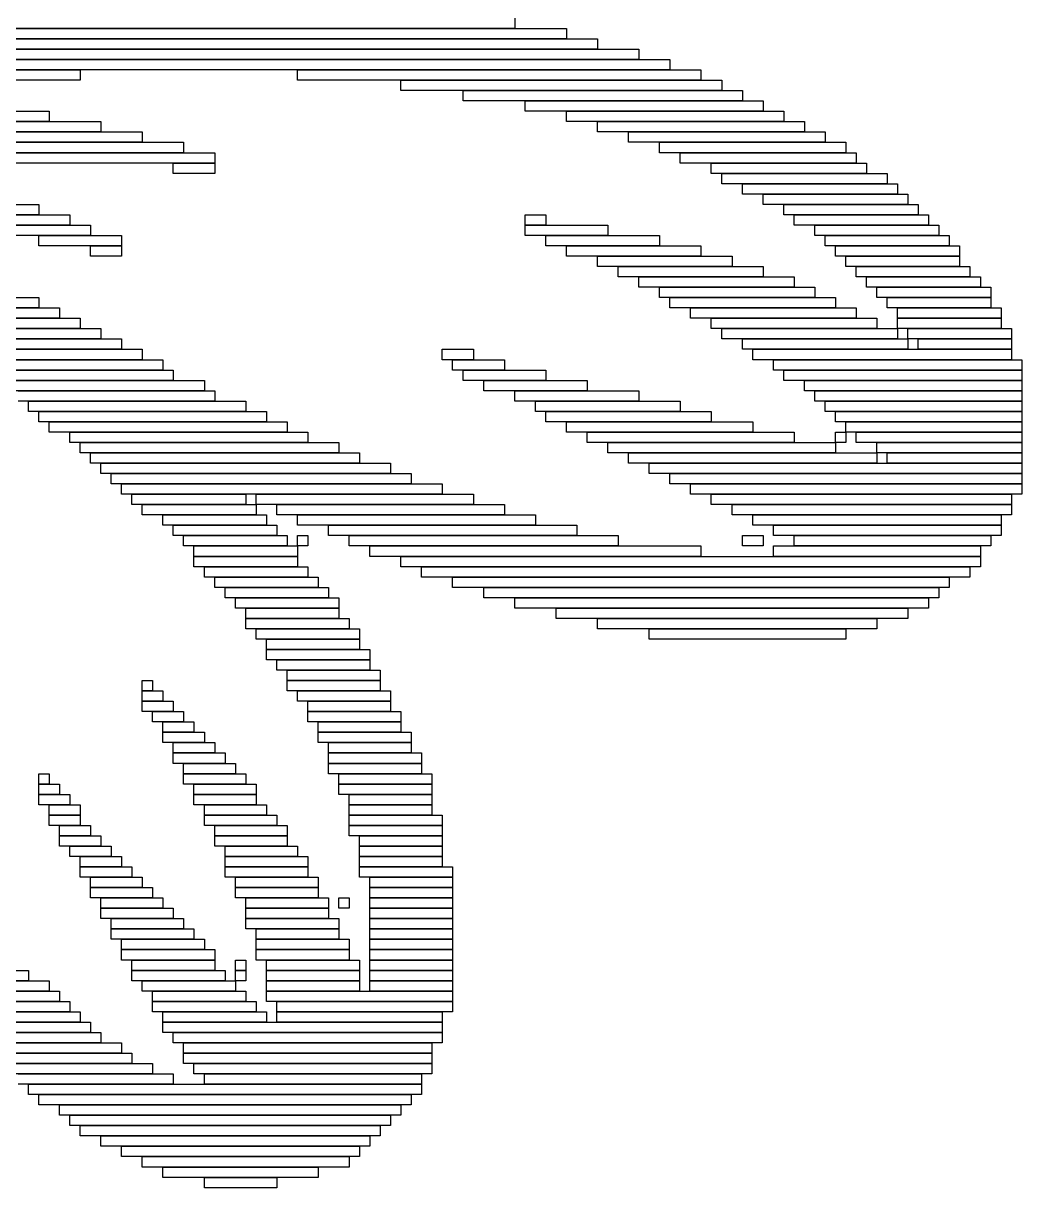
# Model space of a CAD drawing. Extents: x 369 to 655, y 312 to 713.
# Drawn here: x 558.5 to 655, y 470 to 582.5 of the extents above; entities that cross this region are included whole.
import ezdxf

# ---------------------------------------------------------------- set-up
doc = ezdxf.new("R2010")
doc.units = 0

msp = doc.modelspace()

# ---------------------------------------------------------------- linework, layer by layer
for p, q in [((606, 583), (606, 582)), ((606, 582), (465, 582)), ((468, 582), (611, 582)), ((611, 582), (611, 581)), ((611, 581), (468, 581)), ((472, 581), (614, 581)), ((614, 581), (614, 580)), ((614, 580), (472, 580)), ((476, 580), (618, 580)), ((618, 580), (618, 579)), ((618, 579), (476, 579)), ((480, 579), (621, 579)), ((621, 579), (621, 578)), ((621, 578), (480, 578)), ((481, 578), (564, 578)), ((564, 578), (564, 577)), ((585, 578), (624, 578)), ((585, 577), (585, 578)), ((624, 578), (624, 577)), ((564, 577), (481, 577)), ((624, 577), (585, 577)), ((595, 577), (626, 577)), ((595, 576), (595, 577)), ((626, 576), (595, 576)), ((601, 576), (628, 576)), ((601, 575), (601, 576)), ((626, 577), (626, 576)), ((628, 576), (628, 575)), ((628, 575), (601, 575)), ((607, 575), (630, 575)), ((607, 574), (607, 575)), ((630, 575), (630, 574)), ((455, 574), (561, 574)), ((561, 574), (561, 573)), ((630, 574), (607, 574)), ((611, 574), (632, 574)), ((611, 573), (611, 574)), ((632, 574), (632, 573)), ((561, 573), (455, 573)), ((470, 573), (566, 573)), ((566, 573), (566, 572)), ((632, 573), (611, 573)), ((614, 573), (634, 573)), ((614, 572), (614, 573)), ((634, 573), (634, 572)), ((566, 572), (470, 572)), ((481, 572), (570, 572)), ((570, 572), (570, 571)), ((634, 572), (614, 572)), ((617, 572), (636, 572)), ((617, 571), (617, 572)), ((636, 572), (636, 571)), ((478, 571), (574, 571)), ((570, 571), (481, 571)), ((574, 571), (574, 570)), ((636, 571), (617, 571)), ((620, 571), (638, 571)), ((620, 570), (620, 571)), ((638, 571), (638, 570)), ((574, 570), (478, 570)), ((556, 570), (577, 570)), ((577, 570), (577, 569)), ((638, 570), (620, 570)), ((622, 570), (639, 570)), ((622, 569), (622, 570)), ((639, 570), (639, 569)), ((577, 569), (556, 569)), ((573, 569), (577, 569)), ((573, 568), (573, 569)), ((577, 569), (577, 568)), ((639, 569), (622, 569)), ((625, 569), (640, 569)), ((625, 568), (625, 569)), ((640, 569), (640, 568)), ((577, 568), (573, 568)), ((640, 568), (625, 568)), ((626, 568), (642, 568)), ((626, 567), (626, 568)), ((642, 567), (626, 567)), ((628, 567), (643, 567)), ((628, 566), (628, 567)), ((642, 568), (642, 567)), ((643, 567), (643, 566)), ((643, 566), (628, 566)), ((630, 566), (644, 566)), ((630, 565), (630, 566)), ((644, 566), (644, 565)), ((547, 565), (560, 565)), ((560, 565), (560, 564)), ((644, 565), (630, 565)), ((632, 565), (645, 565)), ((632, 564), (632, 565)), ((645, 565), (645, 564)), ((560, 564), (547, 564)), ((551, 564), (563, 564)), ((563, 564), (563, 563)), ((607, 564), (609, 564)), ((607, 563), (607, 564)), ((609, 564), (609, 563)), ((645, 564), (632, 564)), ((633, 564), (646, 564)), ((633, 563), (633, 564)), ((646, 564), (646, 563)), ((563, 563), (551, 563)), ((556, 563), (565, 563)), ((565, 563), (565, 562)), ((609, 563), (607, 563)), ((607, 563), (615, 563)), ((607, 562), (607, 563)), ((615, 563), (615, 562)), ((646, 563), (633, 563)), ((635, 563), (647, 563)), ((635, 562), (635, 563)), ((647, 563), (647, 562)), ((565, 562), (556, 562)), ((560, 562), (568, 562)), ((560, 561), (560, 562)), ((568, 562), (568, 561)), ((615, 562), (607, 562)), ((609, 562), (620, 562)), ((609, 561), (609, 562)), ((620, 562), (620, 561)), ((647, 562), (635, 562)), ((636, 562), (648, 562)), ((636, 561), (636, 562)), ((648, 562), (648, 561)), ((568, 561), (560, 561)), ((565, 561), (568, 561)), ((565, 560), (565, 561)), ((568, 561), (568, 560)), ((620, 561), (609, 561)), ((611, 561), (624, 561)), ((611, 560), (611, 561)), ((624, 561), (624, 560)), ((648, 561), (636, 561)), ((637, 561), (649, 561)), ((637, 560), (637, 561)), ((649, 561), (649, 560)), ((568, 560), (565, 560)), ((624, 560), (611, 560)), ((614, 560), (627, 560)), ((614, 559), (614, 560)), ((627, 560), (627, 559)), ((649, 560), (637, 560)), ((638, 560), (649, 560)), ((638, 559), (638, 560)), ((649, 560), (649, 559)), ((627, 559), (614, 559)), ((616, 559), (630, 559)), ((616, 558), (616, 559)), ((630, 558), (616, 558)), ((618, 558), (633, 558)), ((618, 557), (618, 558)), ((630, 559), (630, 558)), ((633, 558), (633, 557)), ((649, 559), (638, 559)), ((639, 559), (650, 559)), ((639, 558), (639, 559)), ((650, 558), (639, 558)), ((640, 558), (651, 558)), ((640, 557), (640, 558)), ((650, 559), (650, 558)), ((651, 558), (651, 557)), ((633, 557), (618, 557)), ((620, 557), (635, 557)), ((620, 556), (620, 557)), ((635, 557), (635, 556)), ((651, 557), (640, 557)), ((641, 557), (652, 557)), ((641, 556), (641, 557)), ((652, 557), (652, 556)), ((545, 556), (560, 556)), ((560, 556), (560, 555)), ((635, 556), (620, 556)), ((621, 556), (637, 556)), ((621, 555), (621, 556)), ((637, 556), (637, 555)), ((652, 556), (641, 556)), ((642, 556), (652, 556)), ((642, 555), (642, 556)), ((652, 556), (652, 555)), ((560, 555), (545, 555)), ((546, 555), (562, 555)), ((562, 555), (562, 554)), ((637, 555), (621, 555)), ((623, 555), (639, 555)), ((623, 554), (623, 555)), ((639, 555), (639, 554)), ((652, 555), (642, 555)), ((643, 555), (653, 555)), ((643, 554), (643, 555)), ((653, 555), (653, 554)), ((562, 554), (546, 554)), ((547, 554), (564, 554)), ((564, 554), (564, 553)), ((639, 554), (623, 554)), ((625, 554), (641, 554)), ((625, 553), (625, 554)), ((641, 554), (641, 553)), ((653, 554), (643, 554)), ((643, 554), (653, 554)), ((643, 553), (643, 554)), ((653, 554), (653, 553)), ((564, 553), (547, 553)), ((549, 553), (566, 553)), ((566, 553), (566, 552)), ((641, 553), (625, 553)), ((626, 553), (643, 553)), ((626, 552), (626, 553)), ((653, 553), (643, 553)), ((643, 553), (643, 552)), ((644, 553), (654, 553)), ((644, 552), (644, 553)), ((654, 553), (654, 552)), ((566, 552), (549, 552)), ((550, 552), (568, 552)), ((568, 552), (568, 551)), ((643, 552), (626, 552)), ((628, 552), (644, 552)), ((628, 551), (628, 552)), ((654, 552), (644, 552)), ((644, 552), (644, 551)), ((645, 552), (654, 552)), ((645, 551), (645, 552)), ((654, 552), (654, 551)), ((568, 551), (550, 551)), ((552, 551), (570, 551)), ((570, 551), (570, 550)), ((599, 551), (602, 551)), ((599, 550), (599, 551)), ((602, 551), (602, 550)), ((644, 551), (628, 551)), ((629, 551), (654, 551)), ((629, 550), (629, 551)), ((654, 551), (645, 551)), ((654, 551), (654, 550)), ((570, 550), (552, 550)), ((553, 550), (572, 550)), ((572, 549), (553, 549)), ((555, 549), (573, 549)), ((572, 550), (572, 549)), ((573, 549), (573, 548)), ((602, 550), (599, 550)), ((600, 550), (605, 550)), ((600, 549), (600, 550)), ((605, 549), (600, 549)), ((601, 549), (609, 549)), ((601, 548), (601, 549)), ((605, 550), (605, 549)), ((609, 549), (609, 548)), ((654, 550), (629, 550)), ((631, 550), (655, 550)), ((631, 549), (631, 550)), ((655, 549), (631, 549)), ((632, 549), (655, 549)), ((632, 548), (632, 549)), ((655, 550), (655, 549)), ((655, 549), (655, 548)), ((573, 548), (555, 548)), ((556, 548), (576, 548)), ((576, 548), (576, 547)), ((609, 548), (601, 548)), ((603, 548), (613, 548)), ((603, 547), (603, 548)), ((613, 548), (613, 547)), ((655, 548), (632, 548)), ((634, 548), (655, 548)), ((634, 547), (634, 548)), ((655, 548), (655, 547)), ((576, 547), (556, 547)), ((558, 547), (577, 547)), ((577, 547), (577, 546)), ((613, 547), (603, 547)), ((606, 547), (618, 547)), ((606, 546), (606, 547)), ((618, 547), (618, 546)), ((655, 547), (634, 547)), ((635, 547), (655, 547)), ((635, 546), (635, 547)), ((655, 547), (655, 546)), ((577, 546), (558, 546)), ((559, 546), (580, 546)), ((559, 545), (559, 546)), ((580, 546), (580, 545)), ((618, 546), (606, 546)), ((608, 546), (622, 546)), ((608, 545), (608, 546)), ((622, 546), (622, 545)), ((655, 546), (635, 546)), ((636, 546), (655, 546)), ((636, 545), (636, 546)), ((655, 546), (655, 545)), ((580, 545), (559, 545)), ((560, 545), (582, 545)), ((560, 544), (560, 545)), ((582, 545), (582, 544)), ((622, 545), (608, 545)), ((609, 545), (625, 545)), ((609, 544), (609, 545)), ((625, 545), (625, 544)), ((655, 545), (636, 545)), ((637, 545), (655, 545)), ((637, 544), (637, 545)), ((655, 545), (655, 544)), ((582, 544), (560, 544)), ((561, 544), (584, 544)), ((561, 543), (561, 544)), ((584, 544), (584, 543)), ((625, 544), (609, 544)), ((611, 544), (629, 544)), ((611, 543), (611, 544)), ((629, 544), (629, 543)), ((655, 544), (637, 544)), ((638, 544), (655, 544)), ((638, 543), (638, 544)), ((655, 544), (655, 543)), ((584, 543), (561, 543)), ((563, 543), (586, 543)), ((563, 542), (563, 543)), ((586, 543), (586, 542)), ((629, 543), (611, 543)), ((613, 543), (633, 543)), ((613, 542), (613, 543)), ((633, 543), (633, 542)), ((637, 543), (638, 543)), ((637, 542), (637, 543)), ((655, 543), (638, 543)), ((638, 543), (638, 542)), ((639, 543), (655, 543)), ((639, 542), (639, 543)), ((655, 543), (655, 542)), ((586, 542), (563, 542)), ((564, 542), (589, 542)), ((564, 541), (564, 542)), ((589, 542), (589, 541)), ((633, 542), (613, 542)), ((615, 542), (637, 542)), ((615, 541), (615, 542)), ((638, 542), (637, 542)), ((637, 542), (637, 541)), ((655, 542), (639, 542)), ((641, 542), (655, 542)), ((641, 541), (641, 542)), ((655, 542), (655, 541)), ((589, 541), (564, 541)), ((565, 541), (591, 541)), ((565, 540), (565, 541)), ((591, 540), (565, 540)), ((566, 540), (594, 540)), ((566, 539), (566, 540)), ((591, 541), (591, 540)), ((594, 540), (594, 539)), ((637, 541), (615, 541)), ((617, 541), (641, 541)), ((617, 540), (617, 541)), ((641, 540), (617, 540)), ((619, 540), (655, 540)), ((619, 539), (619, 540)), ((655, 541), (641, 541)), ((641, 541), (641, 540)), ((642, 541), (655, 541)), ((642, 540), (642, 541)), ((655, 540), (642, 540)), ((655, 541), (655, 540)), ((655, 540), (655, 539)), ((594, 539), (566, 539)), ((567, 539), (596, 539)), ((567, 538), (567, 539)), ((596, 539), (596, 538)), ((655, 539), (619, 539)), ((621, 539), (655, 539)), ((621, 538), (621, 539)), ((655, 539), (655, 538)), ((596, 538), (567, 538)), ((568, 538), (599, 538)), ((568, 537), (568, 538)), ((599, 538), (599, 537)), ((655, 538), (621, 538)), ((623, 538), (655, 538)), ((623, 537), (623, 538)), ((655, 538), (655, 537)), ((599, 537), (568, 537)), ((569, 537), (580, 537)), ((569, 536), (569, 537)), ((580, 537), (580, 536)), ((581, 537), (602, 537)), ((581, 536), (581, 537)), ((602, 537), (602, 536)), ((655, 537), (623, 537)), ((625, 537), (654, 537)), ((625, 536), (625, 537)), ((654, 537), (654, 536)), ((580, 536), (569, 536)), ((570, 536), (581, 536)), ((570, 535), (570, 536)), ((602, 536), (581, 536)), ((581, 536), (581, 535)), ((583, 536), (605, 536)), ((583, 535), (583, 536)), ((605, 536), (605, 535)), ((654, 536), (625, 536)), ((627, 536), (654, 536)), ((627, 535), (627, 536)), ((654, 536), (654, 535)), ((581, 535), (570, 535)), ((572, 535), (582, 535)), ((572, 534), (572, 535)), ((582, 535), (582, 534)), ((605, 535), (583, 535)), ((585, 535), (608, 535)), ((585, 534), (585, 535)), ((608, 535), (608, 534)), ((654, 535), (627, 535)), ((629, 535), (653, 535)), ((629, 534), (629, 535)), ((653, 535), (653, 534)), ((582, 534), (572, 534)), ((573, 534), (583, 534)), ((573, 533), (573, 534)), ((583, 534), (583, 533)), ((608, 534), (585, 534)), ((588, 534), (612, 534)), ((588, 533), (588, 534)), ((612, 534), (612, 533)), ((653, 534), (629, 534)), ((631, 534), (653, 534)), ((631, 533), (631, 534)), ((653, 534), (653, 533)), ((583, 533), (573, 533)), ((574, 533), (584, 533)), ((574, 532), (574, 533)), ((584, 533), (584, 532)), ((585, 533), (586, 533)), ((585, 532), (585, 533)), ((586, 533), (586, 532)), ((612, 533), (588, 533)), ((590, 533), (616, 533)), ((590, 532), (590, 533)), ((616, 533), (616, 532)), ((628, 533), (630, 533)), ((628, 532), (628, 533)), ((630, 533), (630, 532)), ((653, 533), (631, 533)), ((633, 533), (652, 533)), ((633, 532), (633, 533)), ((652, 533), (652, 532)), ((584, 532), (574, 532)), ((575, 532), (585, 532)), ((575, 531), (575, 532)), ((585, 531), (575, 531)), ((575, 531), (585, 531)), ((575, 530), (575, 531)), ((586, 532), (585, 532)), ((585, 532), (585, 531)), ((585, 531), (585, 530)), ((616, 532), (590, 532)), ((592, 532), (624, 532)), ((592, 531), (592, 532)), ((624, 531), (592, 531)), ((595, 531), (651, 531)), ((595, 530), (595, 531)), ((624, 532), (624, 531)), ((630, 532), (628, 532)), ((631, 532), (651, 532)), ((631, 531), (631, 532)), ((651, 531), (631, 531)), ((652, 532), (633, 532)), ((651, 532), (651, 531)), ((651, 531), (651, 530)), ((585, 530), (575, 530)), ((576, 530), (586, 530)), ((576, 529), (576, 530)), ((586, 530), (586, 529)), ((651, 530), (595, 530)), ((597, 530), (650, 530)), ((597, 529), (597, 530)), ((650, 530), (650, 529)), ((586, 529), (576, 529)), ((577, 529), (587, 529)), ((577, 528), (577, 529)), ((587, 529), (587, 528)), ((650, 529), (597, 529)), ((600, 529), (648, 529)), ((600, 528), (600, 529)), ((648, 529), (648, 528)), ((587, 528), (577, 528)), ((578, 528), (588, 528)), ((578, 527), (578, 528)), ((588, 528), (588, 527)), ((648, 528), (600, 528)), ((603, 528), (647, 528)), ((603, 527), (603, 528)), ((647, 528), (647, 527)), ((588, 527), (578, 527)), ((579, 527), (589, 527)), ((579, 526), (579, 527)), ((589, 527), (589, 526)), ((647, 527), (603, 527)), ((606, 527), (646, 527)), ((606, 526), (606, 527)), ((646, 527), (646, 526)), ((589, 526), (579, 526)), ((580, 526), (589, 526)), ((580, 525), (580, 526)), ((589, 526), (589, 525)), ((646, 526), (606, 526)), ((610, 526), (644, 526)), ((610, 525), (610, 526)), ((644, 526), (644, 525)), ((589, 525), (580, 525)), ((580, 525), (590, 525)), ((580, 524), (580, 525)), ((590, 525), (590, 524)), ((644, 525), (610, 525)), ((614, 525), (641, 525)), ((614, 524), (614, 525)), ((641, 525), (641, 524)), ((590, 524), (580, 524)), ((581, 524), (591, 524)), ((581, 523), (581, 524)), ((591, 524), (591, 523)), ((641, 524), (614, 524)), ((619, 524), (638, 524)), ((619, 523), (619, 524)), ((638, 524), (638, 523)), ((591, 523), (581, 523)), ((582, 523), (591, 523)), ((582, 522), (582, 523)), ((591, 522), (582, 522)), ((582, 522), (592, 522)), ((582, 521), (582, 522)), ((591, 523), (591, 522)), ((592, 522), (592, 521)), ((638, 523), (619, 523)), ((592, 521), (582, 521)), ((583, 521), (592, 521)), ((583, 520), (583, 521)), ((592, 521), (592, 520)), ((592, 520), (583, 520)), ((584, 520), (593, 520)), ((584, 519), (584, 520)), ((593, 520), (593, 519)), ((570, 519), (571, 519)), ((570, 518), (570, 519)), ((571, 519), (571, 518)), ((593, 519), (584, 519)), ((584, 519), (593, 519)), ((584, 518), (584, 519)), ((593, 519), (593, 518)), ((571, 518), (570, 518)), ((570, 518), (572, 518)), ((570, 517), (570, 518)), ((572, 518), (572, 517)), ((593, 518), (584, 518)), ((585, 518), (594, 518)), ((585, 517), (585, 518)), ((594, 518), (594, 517)), ((572, 517), (570, 517)), ((570, 517), (573, 517)), ((570, 516), (570, 517)), ((573, 517), (573, 516)), ((594, 517), (585, 517)), ((586, 517), (594, 517)), ((586, 516), (586, 517)), ((594, 517), (594, 516)), ((573, 516), (570, 516)), ((571, 516), (574, 516)), ((571, 515), (571, 516)), ((574, 516), (574, 515)), ((594, 516), (586, 516)), ((586, 516), (595, 516)), ((586, 515), (586, 516)), ((595, 516), (595, 515)), ((574, 515), (571, 515)), ((572, 515), (575, 515)), ((572, 514), (572, 515)), ((575, 515), (575, 514)), ((595, 515), (586, 515)), ((587, 515), (595, 515)), ((587, 514), (587, 515)), ((595, 515), (595, 514)), ((575, 514), (572, 514)), ((572, 514), (576, 514)), ((572, 513), (572, 514)), ((576, 513), (572, 513)), ((573, 513), (577, 513)), ((573, 512), (573, 513)), ((576, 514), (576, 513)), ((577, 513), (577, 512)), ((595, 514), (587, 514)), ((587, 514), (596, 514)), ((587, 513), (587, 514)), ((596, 513), (587, 513)), ((588, 513), (596, 513)), ((588, 512), (588, 513)), ((596, 514), (596, 513)), ((596, 513), (596, 512)), ((577, 512), (573, 512)), ((573, 512), (578, 512)), ((573, 511), (573, 512)), ((578, 512), (578, 511)), ((596, 512), (588, 512)), ((588, 512), (597, 512)), ((588, 511), (588, 512)), ((597, 512), (597, 511)), ((578, 511), (573, 511)), ((574, 511), (579, 511)), ((574, 510), (574, 511)), ((579, 511), (579, 510)), ((597, 511), (588, 511)), ((588, 511), (597, 511)), ((588, 510), (588, 511)), ((597, 511), (597, 510)), ((560, 510), (561, 510)), ((560, 509), (560, 510)), ((561, 510), (561, 509)), ((579, 510), (574, 510)), ((574, 510), (580, 510)), ((574, 509), (574, 510)), ((580, 510), (580, 509)), ((597, 510), (588, 510)), ((589, 510), (598, 510)), ((589, 509), (589, 510)), ((598, 510), (598, 509)), ((561, 509), (560, 509)), ((560, 509), (562, 509)), ((560, 508), (560, 509)), ((562, 509), (562, 508)), ((580, 509), (574, 509)), ((575, 509), (581, 509)), ((575, 508), (575, 509)), ((581, 509), (581, 508)), ((598, 509), (589, 509)), ((589, 509), (598, 509)), ((589, 508), (589, 509)), ((598, 509), (598, 508)), ((562, 508), (560, 508)), ((560, 508), (563, 508)), ((560, 507), (560, 508)), ((563, 508), (563, 507)), ((581, 508), (575, 508)), ((575, 508), (581, 508)), ((575, 507), (575, 508)), ((581, 508), (581, 507)), ((598, 508), (589, 508)), ((590, 508), (598, 508)), ((590, 507), (590, 508)), ((598, 508), (598, 507)), ((563, 507), (560, 507)), ((561, 507), (564, 507)), ((561, 506), (561, 507)), ((564, 507), (564, 506)), ((581, 507), (575, 507)), ((576, 507), (582, 507)), ((576, 506), (576, 507)), ((582, 507), (582, 506)), ((598, 507), (590, 507)), ((590, 507), (598, 507)), ((590, 506), (590, 507)), ((598, 507), (598, 506)), ((564, 506), (561, 506)), ((561, 506), (564, 506)), ((561, 505), (561, 506)), ((564, 506), (564, 505)), ((582, 506), (576, 506)), ((576, 506), (583, 506)), ((576, 505), (576, 506)), ((583, 506), (583, 505)), ((598, 506), (590, 506)), ((590, 506), (599, 506)), ((590, 505), (590, 506)), ((599, 506), (599, 505)), ((564, 505), (561, 505)), ((562, 505), (565, 505)), ((562, 504), (562, 505)), ((565, 504), (562, 504)), ((562, 504), (566, 504)), ((562, 503), (562, 504)), ((565, 505), (565, 504)), ((566, 504), (566, 503)), ((583, 505), (576, 505)), ((577, 505), (584, 505)), ((577, 504), (577, 505)), ((584, 504), (577, 504)), ((577, 504), (584, 504)), ((577, 503), (577, 504)), ((584, 505), (584, 504)), ((584, 504), (584, 503)), ((599, 505), (590, 505)), ((590, 505), (599, 505)), ((590, 504), (590, 505)), ((599, 504), (590, 504)), ((591, 504), (599, 504)), ((591, 503), (591, 504)), ((599, 505), (599, 504)), ((599, 504), (599, 503)), ((566, 503), (562, 503)), ((563, 503), (567, 503)), ((563, 502), (563, 503)), ((567, 503), (567, 502)), ((584, 503), (577, 503)), ((578, 503), (585, 503)), ((578, 502), (578, 503)), ((585, 503), (585, 502)), ((599, 503), (591, 503)), ((591, 503), (599, 503)), ((591, 502), (591, 503)), ((599, 503), (599, 502)), ((567, 502), (563, 502)), ((564, 502), (568, 502)), ((564, 501), (564, 502)), ((568, 502), (568, 501)), ((585, 502), (578, 502)), ((578, 502), (586, 502)), ((578, 501), (578, 502)), ((586, 502), (586, 501)), ((599, 502), (591, 502)), ((591, 502), (599, 502)), ((591, 501), (591, 502)), ((599, 502), (599, 501)), ((568, 501), (564, 501)), ((564, 501), (569, 501)), ((564, 500), (564, 501)), ((569, 501), (569, 500)), ((586, 501), (578, 501)), ((578, 501), (586, 501)), ((578, 500), (578, 501)), ((586, 501), (586, 500)), ((599, 501), (591, 501)), ((591, 501), (600, 501)), ((591, 500), (591, 501)), ((600, 501), (600, 500)), ((569, 500), (564, 500)), ((565, 500), (570, 500)), ((565, 499), (565, 500)), ((570, 500), (570, 499)), ((586, 500), (578, 500)), ((579, 500), (587, 500)), ((579, 499), (579, 500)), ((587, 500), (587, 499)), ((600, 500), (591, 500)), ((592, 500), (600, 500)), ((592, 499), (592, 500)), ((600, 500), (600, 499)), ((570, 499), (565, 499)), ((565, 499), (571, 499)), ((565, 498), (565, 499)), ((571, 499), (571, 498)), ((587, 499), (579, 499)), ((579, 499), (587, 499)), ((579, 498), (579, 499)), ((587, 499), (587, 498)), ((600, 499), (592, 499)), ((592, 499), (600, 499)), ((592, 498), (592, 499)), ((600, 499), (600, 498)), ((571, 498), (565, 498)), ((566, 498), (572, 498)), ((566, 497), (566, 498)), ((572, 498), (572, 497)), ((587, 498), (579, 498)), ((580, 498), (588, 498)), ((580, 497), (580, 498)), ((588, 498), (588, 497)), ((589, 498), (590, 498)), ((589, 497), (589, 498)), ((590, 498), (590, 497)), ((600, 498), (592, 498)), ((592, 498), (600, 498)), ((592, 497), (592, 498)), ((600, 498), (600, 497)), ((572, 497), (566, 497)), ((566, 497), (573, 497)), ((566, 496), (566, 497)), ((573, 497), (573, 496)), ((588, 497), (580, 497)), ((580, 497), (588, 497)), ((580, 496), (580, 497)), ((588, 497), (588, 496)), ((590, 497), (589, 497)), ((600, 497), (592, 497)), ((592, 497), (600, 497)), ((592, 496), (592, 497)), ((600, 497), (600, 496)), ((573, 496), (566, 496)), ((567, 496), (574, 496)), ((567, 495), (567, 496)), ((574, 495), (567, 495)), ((567, 495), (575, 495)), ((567, 494), (567, 495)), ((574, 496), (574, 495)), ((575, 495), (575, 494)), ((588, 496), (580, 496)), ((580, 496), (589, 496)), ((580, 495), (580, 496)), ((589, 495), (580, 495)), ((581, 495), (589, 495)), ((581, 494), (581, 495)), ((589, 496), (589, 495)), ((589, 495), (589, 494)), ((600, 496), (592, 496)), ((592, 496), (600, 496)), ((592, 495), (592, 496)), ((600, 495), (592, 495)), ((592, 495), (600, 495)), ((592, 494), (592, 495)), ((600, 496), (600, 495)), ((600, 495), (600, 494)), ((575, 494), (567, 494)), ((568, 494), (576, 494)), ((568, 493), (568, 494)), ((576, 494), (576, 493)), ((589, 494), (581, 494)), ((581, 494), (590, 494)), ((581, 493), (581, 494)), ((590, 494), (590, 493)), ((600, 494), (592, 494)), ((592, 494), (600, 494)), ((592, 493), (592, 494)), ((600, 494), (600, 493)), ((576, 493), (568, 493)), ((568, 493), (577, 493)), ((568, 492), (568, 493)), ((577, 493), (577, 492)), ((590, 493), (581, 493)), ((581, 493), (590, 493)), ((581, 492), (581, 493)), ((590, 493), (590, 492)), ((600, 493), (592, 493)), ((592, 493), (600, 493)), ((592, 492), (592, 493)), ((600, 493), (600, 492)), ((577, 492), (568, 492)), ((569, 492), (577, 492)), ((569, 491), (569, 492)), ((577, 492), (577, 491)), ((579, 492), (580, 492)), ((579, 491), (579, 492)), ((580, 492), (580, 491)), ((590, 492), (581, 492)), ((582, 492), (591, 492)), ((582, 491), (582, 492)), ((591, 492), (591, 491)), ((600, 492), (592, 492)), ((592, 492), (600, 492)), ((592, 491), (592, 492)), ((600, 492), (600, 491)), ((548, 491), (559, 491)), ((559, 491), (559, 490)), ((577, 491), (569, 491)), ((569, 491), (578, 491)), ((569, 490), (569, 491)), ((578, 491), (578, 490)), ((580, 491), (579, 491)), ((579, 491), (580, 491)), ((579, 490), (579, 491)), ((580, 491), (580, 490)), ((591, 491), (582, 491)), ((582, 491), (591, 491)), ((582, 490), (582, 491)), ((591, 491), (591, 490)), ((600, 491), (592, 491)), ((592, 491), (600, 491)), ((592, 490), (592, 491)), ((600, 491), (600, 490)), ((559, 490), (548, 490)), ((549, 490), (561, 490)), ((561, 490), (561, 489)), ((578, 490), (569, 490)), ((570, 490), (579, 490)), ((570, 489), (570, 490)), ((580, 490), (579, 490)), ((579, 490), (579, 489)), ((591, 490), (582, 490)), ((582, 490), (591, 490)), ((582, 489), (582, 490)), ((591, 490), (591, 489)), ((600, 490), (592, 490)), ((592, 490), (600, 490)), ((592, 489), (592, 490)), ((600, 490), (600, 489)), ((561, 489), (549, 489)), ((550, 489), (562, 489)), ((562, 489), (562, 488)), ((579, 489), (570, 489)), ((571, 489), (580, 489)), ((571, 488), (571, 489)), ((580, 489), (580, 488)), ((591, 489), (582, 489)), ((582, 489), (600, 489)), ((582, 488), (582, 489)), ((600, 489), (592, 489)), ((600, 489), (600, 488)), ((562, 488), (550, 488)), ((551, 488), (563, 488)), ((563, 488), (563, 487)), ((580, 488), (571, 488)), ((571, 488), (581, 488)), ((571, 487), (571, 488)), ((581, 488), (581, 487)), ((600, 488), (582, 488)), ((583, 488), (600, 488)), ((583, 487), (583, 488)), ((600, 488), (600, 487)), ((563, 487), (551, 487)), ((552, 487), (564, 487)), ((564, 486), (552, 486)), ((553, 486), (565, 486)), ((564, 487), (564, 486)), ((565, 486), (565, 485)), ((581, 487), (571, 487)), ((572, 487), (582, 487)), ((572, 486), (572, 487)), ((582, 486), (572, 486)), ((572, 486), (599, 486)), ((572, 485), (572, 486)), ((582, 487), (582, 486)), ((600, 487), (583, 487)), ((583, 487), (599, 487)), ((583, 486), (583, 487)), ((599, 486), (583, 486)), ((599, 487), (599, 486)), ((599, 486), (599, 485)), ((565, 485), (553, 485)), ((554, 485), (566, 485)), ((566, 485), (566, 484)), ((599, 485), (572, 485)), ((573, 485), (599, 485)), ((573, 484), (573, 485)), ((599, 485), (599, 484)), ((566, 484), (554, 484)), ((555, 484), (568, 484)), ((568, 484), (568, 483)), ((599, 484), (573, 484)), ((574, 484), (598, 484)), ((574, 483), (574, 484)), ((598, 484), (598, 483)), ((568, 483), (555, 483)), ((556, 483), (569, 483)), ((569, 483), (569, 482)), ((598, 483), (574, 483)), ((574, 483), (598, 483)), ((574, 482), (574, 483)), ((598, 483), (598, 482)), ((569, 482), (556, 482)), ((557, 482), (571, 482)), ((571, 482), (571, 481)), ((598, 482), (574, 482)), ((575, 482), (598, 482)), ((575, 481), (575, 482)), ((598, 482), (598, 481)), ((571, 481), (557, 481)), ((558, 481), (573, 481)), ((573, 481), (573, 480)), ((598, 481), (575, 481)), ((576, 481), (597, 481)), ((576, 480), (576, 481)), ((597, 481), (597, 480)), ((573, 480), (558, 480)), ((559, 480), (597, 480)), ((559, 479), (559, 480)), ((597, 480), (576, 480)), ((597, 480), (597, 479)), ((597, 479), (559, 479)), ((560, 479), (596, 479)), ((560, 478), (560, 479)), ((596, 479), (596, 478)), ((596, 478), (560, 478)), ((562, 478), (595, 478)), ((562, 477), (562, 478)), ((595, 477), (562, 477)), ((563, 477), (594, 477)), ((563, 476), (563, 477)), ((594, 477), (594, 476)), ((595, 478), (595, 477)), ((594, 476), (563, 476)), ((564, 476), (593, 476)), ((564, 475), (564, 476)), ((593, 476), (593, 475)), ((593, 475), (564, 475)), ((566, 475), (592, 475)), ((566, 474), (566, 475)), ((592, 475), (592, 474)), ((592, 474), (566, 474)), ((568, 474), (591, 474)), ((568, 473), (568, 474)), ((591, 474), (591, 473)), ((591, 473), (568, 473)), ((570, 473), (590, 473)), ((570, 472), (570, 473)), ((590, 473), (590, 472)), ((590, 472), (570, 472)), ((572, 472), (587, 472)), ((572, 471), (572, 472)), ((587, 472), (587, 471)), ((587, 471), (572, 471)), ((576, 471), (583, 471)), ((576, 470), (576, 471)), ((583, 471), (583, 470)), ((583, 470), (576, 470))]:
    msp.add_line(p, q)

doc.saveas('drawing.dxf')
